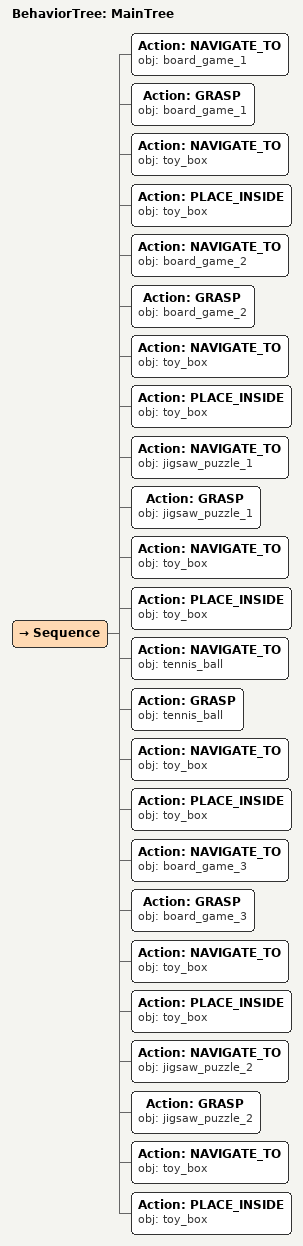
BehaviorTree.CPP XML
<root main_tree_to_execute="MainTree">
  <BehaviorTree ID="MainTree">
    <Sequence>
      <!-- Navigate to board_game_1 -->
      <Action ID="NAVIGATE_TO" obj="board_game_1" />
      <!-- Grasp board_game_1 -->
      <Action ID="GRASP" obj="board_game_1" />
      <!-- Navigate to toy_box -->
      <Action ID="NAVIGATE_TO" obj="toy_box" />
      <!-- Place inside toy_box -->
      <Action ID="PLACE_INSIDE" obj="toy_box" />
      <!-- Navigate to board_game_2 -->
      <Action ID="NAVIGATE_TO" obj="board_game_2" />
      <!-- Grasp board_game_2 -->
      <Action ID="GRASP" obj="board_game_2" />
      <!-- Navigate to toy_box -->
      <Action ID="NAVIGATE_TO" obj="toy_box" />
      <!-- Place inside toy_box -->
      <Action ID="PLACE_INSIDE" obj="toy_box" />
      <!-- Navigate to jigsaw_puzzle_1 -->
      <Action ID="NAVIGATE_TO" obj="jigsaw_puzzle_1" />
      <!-- Grasp jigsaw_puzzle_1 -->
      <Action ID="GRASP" obj="jigsaw_puzzle_1" />
      <!-- Navigate to toy_box -->
      <Action ID="NAVIGATE_TO" obj="toy_box" />
      <!-- Place inside toy_box -->
      <Action ID="PLACE_INSIDE" obj="toy_box" />
      <!-- Navigate to tennis_ball -->
      <Action ID="NAVIGATE_TO" obj="tennis_ball" />
      <!-- Grasp tennis_ball -->
      <Action ID="GRASP" obj="tennis_ball" />
      <!-- Navigate to toy_box -->
      <Action ID="NAVIGATE_TO" obj="toy_box" />
      <!-- Place inside toy_box -->
      <Action ID="PLACE_INSIDE" obj="toy_box" />
      <!-- Navigate to board_game_3 -->
      <Action ID="NAVIGATE_TO" obj="board_game_3" />
      <!-- Grasp board_game_3 -->
      <Action ID="GRASP" obj="board_game_3" />
      <!-- Navigate to toy_box -->
      <Action ID="NAVIGATE_TO" obj="toy_box" />
      <!-- Place inside toy_box -->
      <Action ID="PLACE_INSIDE" obj="toy_box" />
      <!-- Navigate to jigsaw_puzzle_2 -->
      <Action ID="NAVIGATE_TO" obj="jigsaw_puzzle_2" />
      <!-- Grasp jigsaw_puzzle_2 -->
      <Action ID="GRASP" obj="jigsaw_puzzle_2" />
      <!-- Navigate to toy_box -->
      <Action ID="NAVIGATE_TO" obj="toy_box" />
      <!-- Place inside toy_box -->
      <Action ID="PLACE_INSIDE" obj="toy_box" />
    </Sequence>
  </BehaviorTree>
</root>
